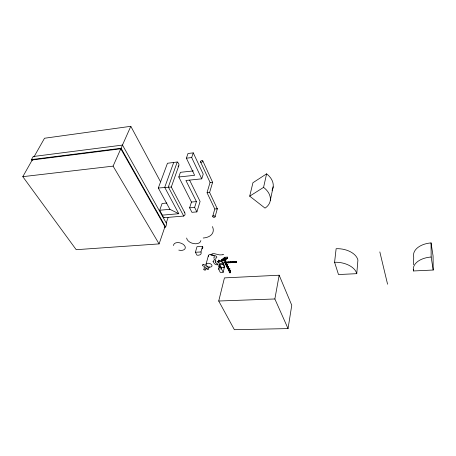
<?xml version="1.0" encoding="UTF-8"?>
<svg xmlns="http://www.w3.org/2000/svg" width="456" height="456" viewBox="0 0 456 456"><rect width="100%" height="100%" fill="white"/><g stroke="black" fill="none" stroke-linecap="round" stroke-linejoin="round"><path stroke-width="0.68" d="M413.592 264.697L413.712 257.036A20.281 12.5 0.3 0 1 431.057 242.911L433.075 255.981L433.2 270.026L413.495 270.967L413.518 269.57M166.839 203.034L162.114 203.467L159.697 210.239L163.772 217.74L183.705 216.058L184.743 215.317L185.125 214.189L184.805 212.798L171.302 187.017L178.763 165.841M356.763 273.674L357.92 260.085A18.804 11.702 6.5 0 0 336.129 248.708L334.579 262.257L338.494 274.546L356.763 273.674A19.123 11.605 6.8 0 0 334.579 262.257M288.044 328.594L291.76 305.246L279.163 275.213L224.443 277.892L218.72 301.017L234.373 329.699L288.044 328.594L274.865 298.971L279.163 275.213M270.322 200.292L273.178 186.766M263.568 187.382L266.606 173.844L252.937 182.731L249.706 196.171L265.027 208.124A20.896 14.29 13.6 0 0 263.568 187.382L249.706 196.171M236.47 262.382L236.362 261.413L235.461 261.465L235.342 261.961L235.57 262.434L236.47 262.382L236.362 261.413M235.57 262.434L235.689 261.938M234.589 262.491L234.475 261.522L233.58 261.573L233.461 262.069L233.689 262.542L234.589 262.491L234.475 261.522M232.708 262.599L232.594 261.63L231.699 261.681L231.58 262.177L231.808 262.65L232.708 262.599L232.594 261.63M230.371 272.773L230.633 270.277L229.756 270.322L229.265 272.363L229.488 272.819L230.371 272.773L230.633 270.277M228.524 270.892L228.792 268.39L229.676 268.345L229.904 268.801L229.402 270.847L228.524 270.892L228.792 268.39M230.827 262.702L230.719 261.733L229.824 261.784L229.704 262.285L229.932 262.753L230.827 262.702L230.719 261.733M229.402 270.847L229.676 268.345M231.808 262.65L231.699 261.681M228.433 268.903L228.707 266.401L227.823 266.446L227.322 268.493L227.55 268.954L228.433 268.903L228.707 266.401M229.932 262.753L229.824 261.784M227.92 262.388L228.04 261.886L228.935 261.835L229.043 262.804L228.148 262.855L227.92 262.388L228.809 262.337L229.043 262.804M227.458 266.954L227.732 264.446L226.849 264.491L226.341 266.538L226.575 266.999L227.458 266.954L227.732 264.446M228.148 262.855L228.04 261.886M228.809 262.337L228.935 261.835M226.096 262.992L225.868 262.525L225.589 265.039L226.472 264.987L226.581 263.158M227.265 262.907L227.151 261.938L226.261 261.989L226.136 262.485L226.37 262.958L227.265 262.907L227.151 261.938M226.472 264.987L226.752 262.474M226.575 266.999L226.911 265.637M225.486 263.009L225.253 262.536L225.766 260.49L224.876 260.541L224.358 262.588L224.597 263.061L225.486 263.009L225.766 260.49M225.116 257.862L223.964 257.936L223.822 259.538L226.13 259.401L226.444 258.147M219.524 265.141L218.538 268.989L220.305 272.414L223.189 272.266L224.152 268.419L223.571 267.267M224.506 267.313L224.757 266.298L223.263 263.334L219.929 263.522L219.667 264.537L221.183 267.495L224.506 267.313L223.007 264.349L223.263 263.334M227.128 258.723L227.27 257.116L224.768 257.264L224.455 258.518L224.631 258.871L227.128 258.723L227.27 257.116M223.041 259.219L221.798 259.293L221.656 260.895L224.141 260.752L224.455 259.498M224.631 258.871L224.768 257.264M223.189 272.266L221.434 268.829L221.758 267.547M223.822 259.538L223.964 257.936M222.465 259.874L224.956 259.726L225.133 260.08L222.642 260.222L222.79 258.62L224.033 258.546M219.587 261.898L219.695 261.47M218.88 266.15L220.419 266.07L221.171 267.535L219.632 267.621L218.88 266.15L219.296 264.537M205.964 264.463L208.381 255.673M215.061 216.817L217.307 208.802L209.606 192.466L212.627 182.292L202.795 160.917A1.231 0.735 -24.6 0 0 200.857 161.093A1.231 0.735 -24.6 0 0 201.37 162.262A1.231 0.735 -24.6 0 0 202.795 160.917M212.752 216.212L214.793 209.008L207.018 192.654L210.079 182.463L200.554 161.926M200.948 251.974L202.538 246.394L197.02 246.696L195.396 252.253L196.981 255.189A4.697 2.839 15.9 0 0 200.948 251.974L195.396 252.253M193.412 170.909L180.411 172.328L178.798 176.985L191.463 202.048L189.628 207.833L191.936 212.325L196.895 211.897L200.087 201.455L189.628 180.188M196.895 211.897L194.621 207.389L196.422 201.598L185.911 180.479L201.751 178.832L203.228 174.135L193.27 152.868L188.003 153.495L186.384 158.181L194.626 175.303L178.798 176.985M201.751 178.832L191.685 157.565L193.27 152.868M159.087 243.903L164.952 226.74L120.806 148.787L32.239 159.965L22.8 176.666L76.209 249.694L159.087 243.903L113.088 166.126L120.806 148.787M166.258 222.916L168.076 217.603M164.228 227.173L165.648 227.059L166.725 223.902L122.499 145.082L33.197 156.528L31.458 159.6L32.279 160.763M173.719 162.393L164.713 187.353L178.792 213.721L169.911 209.332L158.317 188.02L167.46 163.265L177.247 161.988L168.344 186.988L183.705 216.058M122.51 144.962L130.815 126.301L44.517 138.242L33.972 156.892M165.648 227.059L121.079 148.263L122.499 145.082M213.015 261.584L214.508 263.819L216.321 264.805A1.567 0.94 14.5 0 0 216.492 264.776L216.925 264.423L217.364 264.736M219.262 262.952L218.504 262.303M219.199 263.038L218.812 263.152M218.561 261.596L218.863 261.356A5.62 3.386 14.7 0 0 218.937 261.26L219.045 260.997M212.61 182.309L212.262 182.371M213.089 261.522C214.195 261.299 213.402 259.441 214.89 259.578M209.566 192.483L207.286 192.666M218.498 261.624L218.202 261.63A2.155 1.294 14.4 0 0 217.957 261.562M222.511 254.761L223.736 254.602M222.289 254.784L219.969 254.904A1.927 1.174 14.5 0 1 219.661 254.875C216.988 254.836 212.741 252.065 210.9 254.824A1.271 0.775 14.9 0 0 210.974 255.103L211.47 255.377A3.289 2.001 15.1 0 0 211.681 255.383C213.351 254.967 217.66 255.782 216.742 257.805A4.737 2.873 14.9 0 1 216.19 258.05L214.799 258.318M31.458 159.6L121.079 148.263M22.8 176.666L113.088 166.126M186.384 158.181L191.685 157.565M158.317 188.02L171.302 187.017M214.993 208.985L217.301 208.802L216.845 208.848M191.463 202.048L196.422 201.598M159.697 210.239L169.911 209.332M189.628 207.833L194.621 207.389M162.313 215.141L178.792 213.721M224.141 258.284L225.292 258.216M224.455 258.518L226.957 258.37M223.645 259.185L225.954 259.048L226.13 259.401M221.479 260.547L223.964 260.399L224.141 260.752M224.358 262.588L225.253 262.536M226.136 262.485L227.031 262.439M229.704 262.285L230.599 262.234M231.58 262.177L232.475 262.126M233.461 262.069L234.355 262.018M235.342 261.961L236.242 261.909M219.667 264.537L223.007 264.349M225.355 264.571L226.244 264.52M226.341 266.538L227.225 266.486M227.322 268.493L228.205 268.447M218.538 268.989L221.434 268.829M228.296 270.436L229.174 270.385M229.265 272.363L230.143 272.317M218.72 301.017L274.865 298.971M210.421 182.497L210.079 182.468L212.627 182.292M218.464 260.085C220.852 260.205 227.401 265.723 220.197 261.066A0.587 0.353 14.3 0 0 220.02 260.98L219.399 260.786A3.363 2.018 14.4 0 0 219.136 260.724L218.338 260.564L218.948 260.889M218.014 262.166L218.378 262.251M217.82 261.527L217.204 261.681L217.552 262.04M217.843 265.061L218.162 264.959A1.727 1.032 14.5 0 0 218.076 264.765L217.483 263.99M215.032 259.606L215.819 260.199A2.913 1.75 14.8 0 1 215.91 260.33L214.964 260.986L215.853 261.812M217.369 263.899L216.908 263.591A0.992 0.593 14.5 0 0 216.754 263.505L215.705 262.787M215.962 261.921L215.614 262.69M184.389 212.063L184.805 212.798M130.815 126.301L160.575 181.858M221.798 259.293L221.975 259.646M226.261 261.989L226.495 262.462M224.876 260.541L225.11 261.009M227.823 266.446L228.057 266.908M229.756 270.322L229.984 270.779M233.58 261.573L233.808 262.04M379.831 251.911L387.577 284.225M431.057 242.911L431.154 257.024L433.2 270.026M204.06 267.928A1.077 0.638 15.1 0 1 205.468 267.552A1.077 0.638 15.1 0 1 205.918 268.658M209.304 266.914A1.083 0.638 14.9 0 1 209.059 267.347M208.859 267.427A1.083 0.638 14.9 0 1 208.614 267.467M207.258 266.845A1.083 0.638 14.9 0 1 207.645 266.15M202.538 246.394A4.663 2.85 16 0 1 202.088 248.919M200.857 240.551A7.307 4.514 16.5 0 1 193.737 243.612A7.307 4.514 16.5 0 1 186.641 238.026M173.565 245.567A6.048 3.654 17.1 0 1 179.476 242.746A6.048 3.654 17.1 0 1 185.313 247.825A6.048 3.654 17.1 0 1 178.792 250.11M212.399 226.575A15.778 9.969 16.5 0 1 203.205 238.021M266.606 173.844A20.514 14.358 13.6 0 1 272.015 190.329M164.08 217.455A4.457 2.006 84.7 0 1 163.772 217.74M177.247 161.988A4.554 3.135 20.6 0 1 178.045 166.702M208.477 256.454A3.072 1.858 15 0 1 211.59 254.539A3.072 1.858 15 0 1 214.092 257.646M213.784 257.925A3.072 1.858 15 0 1 213.59 258.039M413.495 270.967A20.64 12.42 0.8 0 1 431.154 257.024M203.125 264.548L202.367 264.942L202.424 265.654L204.408 266.435L205.171 266.042L205.114 265.324L204.265 264.708L203.125 264.548M207.052 269.091A1.083 0.638 14.9 0 0 208.774 269A1.083 0.638 14.9 0 0 207.372 268.031A1.083 0.638 14.9 0 0 207.052 269.091M204.054 269.81A1.083 0.638 15.1 0 0 205.781 269.741A1.083 0.638 15.1 0 0 204.402 268.766A1.083 0.638 15.1 0 0 204.054 269.81M206.91 266.224A3.107 1.847 14.9 0 0 211.943 266.116A3.107 1.847 14.9 0 0 208.096 263.237A3.107 1.847 14.9 0 0 206.91 266.224M213.089 216.953A1.197 0.775 15.8 0 0 215.038 216.891A1.197 0.775 15.8 0 0 213.596 215.699A1.197 0.775 15.8 0 0 213.089 216.953"/></g></svg>
